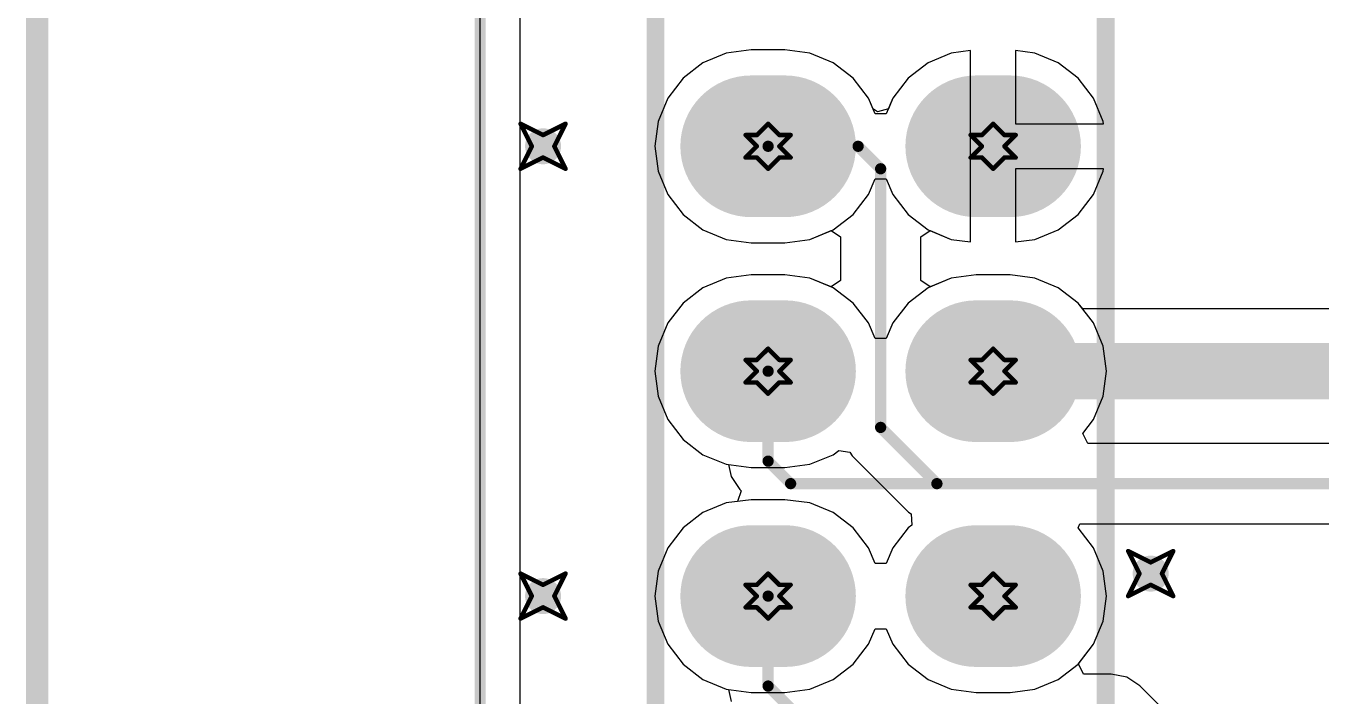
# Model space of a CAD drawing. Header units: millimetres. Extents: x 2.26 to 6.57, y 1.2 to 4.64.
# Drawn here: x 2.278 to 2.854, y 1.959 to 2.257 of the extents above; entities that cross this region are included whole.
import ezdxf

# ---------------------------------------------------------------- set-up
doc = ezdxf.new("R2010")
doc.units = ezdxf.units.MM
doc.header["$MEASUREMENT"] = 0
for name, color, linetype in [('BottomLayer', 5, 'Continuous'), ('BottomSolder', 6, 'Continuous'), ('DrillDrawing', 1, 'Continuous'), ('KeepOutLayer', 6, 'Continuous'), ('Mechanical1', 6, 'Continuous'), ('MultiLayer', 9, 'Continuous'), ('PadHoleLayer', 156, 'Continuous'), ('TopLayer', 1, 'Continuous'), ('TopOverlay', 2, 'Continuous'), ('TopSolder', 216, 'Continuous'), ('ViaHoleLayer', 16, 'Continuous')]:
    doc.layers.add(name, color=color, linetype=linetype)

# ---------------------------------------------------------------- blocks, each defined once
blk = doc.blocks.new('2_19P_56')
at = {"layer": 'BottomLayer', "const_width": 0.055}
for points in [[(1, 0.1075), (1, 0.0925)], [(1.1, 0.1075), (1.1, 0.0925)], [(1.2, 0.1075), (1.2, 0.0925)], [(1, 0.0075), (1, -0.0075)], [(1.1, 0.0075), (1.1, -0.0075)], [(1.2, 0.0075), (1.2, -0.0075)]]:
    blk.add_lwpolyline(points, dxfattribs=at)
at = {"layer": 'BottomLayer', "const_width": 0.0275}
for points in [[(0.98625, 0.1075, 1), (1.01375, 0.1075, 1)], [(1.08625, 0.1075, 1), (1.11375, 0.1075, 1)], [(1.18625, 0.1075, 1), (1.21375, 0.1075, 1)], [(0.98625, 0.0925, 1), (1.01375, 0.0925, 1)], [(1.08625, 0.0925, 1), (1.11375, 0.0925, 1)], [(1.18625, 0.0925, 1), (1.21375, 0.0925, 1)], [(0.98625, 0.0075, 1), (1.01375, 0.0075, 1)], [(1.08625, 0.0075, 1), (1.11375, 0.0075, 1)], [(1.18625, 0.0075, 1), (1.21375, 0.0075, 1)], [(0.98625, -0.0075, 1), (1.01375, -0.0075, 1)], [(1.08625, -0.0075, 1), (1.11375, -0.0075, 1)], [(1.18625, -0.0075, 1), (1.21375, -0.0075, 1)]]:
    blk.add_lwpolyline(points, format="xyb", close=True, dxfattribs=at)
at = {"layer": 'BottomSolder', "const_width": 0.063}
for points in [[(1, 0.1075), (1, 0.0925)], [(1.1, 0.1075), (1.1, 0.0925)], [(1.2, 0.1075), (1.2, 0.0925)], [(1, 0.0075), (1, -0.0075)], [(1.1, 0.0075), (1.1, -0.0075)], [(1.2, 0.0075), (1.2, -0.0075)]]:
    blk.add_lwpolyline(points, dxfattribs=at)
at = {"layer": 'BottomSolder', "const_width": 0.0315}
for points in [[(0.98425, 0.1075, 1), (1.01575, 0.1075, 1)], [(1.08425, 0.1075, 1), (1.11575, 0.1075, 1)], [(1.18425, 0.1075, 1), (1.21575, 0.1075, 1)], [(0.98425, 0.0925, 1), (1.01575, 0.0925, 1)], [(1.08425, 0.0925, 1), (1.11575, 0.0925, 1)], [(1.18425, 0.0925, 1), (1.21575, 0.0925, 1)], [(0.98425, 0.0075, 1), (1.01575, 0.0075, 1)], [(1.08425, 0.0075, 1), (1.11575, 0.0075, 1)], [(1.18425, 0.0075, 1), (1.21575, 0.0075, 1)], [(0.98425, -0.0075, 1), (1.01575, -0.0075, 1)], [(1.08425, -0.0075, 1), (1.11575, -0.0075, 1)], [(1.18425, -0.0075, 1), (1.21575, -0.0075, 1)]]:
    blk.add_lwpolyline(points, format="xyb", close=True, dxfattribs=at)
at = {"layer": 'MultiLayer', "const_width": 0.055}
for points in [[(1, 0.1075), (1, 0.0925)], [(1.1, 0.1075), (1.1, 0.0925)], [(1.2, 0.1075), (1.2, 0.0925)], [(1, 0.0075), (1, -0.0075)], [(1.1, 0.0075), (1.1, -0.0075)], [(1.2, 0.0075), (1.2, -0.0075)]]:
    blk.add_lwpolyline(points, dxfattribs=at)
at = {"layer": 'MultiLayer', "const_width": 0.0275}
for points in [[(0.98625, 0.1075, 1), (1.01375, 0.1075, 1)], [(1.08625, 0.1075, 1), (1.11375, 0.1075, 1)], [(1.18625, 0.1075, 1), (1.21375, 0.1075, 1)], [(0.98625, 0.0925, 1), (1.01375, 0.0925, 1)], [(1.08625, 0.0925, 1), (1.11375, 0.0925, 1)], [(1.18625, 0.0925, 1), (1.21375, 0.0925, 1)], [(0.98625, 0.0075, 1), (1.01375, 0.0075, 1)], [(1.08625, 0.0075, 1), (1.11375, 0.0075, 1)], [(1.18625, 0.0075, 1), (1.21375, 0.0075, 1)], [(0.98625, -0.0075, 1), (1.01375, -0.0075, 1)], [(1.08625, -0.0075, 1), (1.11375, -0.0075, 1)], [(1.18625, -0.0075, 1), (1.21375, -0.0075, 1)]]:
    blk.add_lwpolyline(points, format="xyb", close=True, dxfattribs=at)
at = {"layer": 'PadHoleLayer', "const_width": 0.02}
for points in [[(0.99, 0.1, 1), (1.01, 0.1, 1)], [(1.09, 0.1, 1), (1.11, 0.1, 1)], [(1.19, 0.1, 1), (1.21, 0.1, 1)], [(0.99, 0, 1), (1.01, 0, 1)], [(1.09, 0, 1), (1.11, 0, 1)], [(1.19, 0, 1), (1.21, 0, 1)]]:
    blk.add_lwpolyline(points, format="xyb", close=True, dxfattribs=at)
at = {"layer": 'TopLayer', "const_width": 0.055}
for points in [[(1, 0.1075), (1, 0.0925)], [(1.1, 0.1075), (1.1, 0.0925)], [(1.2, 0.1075), (1.2, 0.0925)], [(1, 0.0075), (1, -0.0075)], [(1.1, 0.0075), (1.1, -0.0075)], [(1.2, 0.0075), (1.2, -0.0075)]]:
    blk.add_lwpolyline(points, dxfattribs=at)
at = {"layer": 'TopLayer', "const_width": 0.0275}
for points in [[(0.98625, 0.1075, 1), (1.01375, 0.1075, 1)], [(1.08625, 0.1075, 1), (1.11375, 0.1075, 1)], [(1.18625, 0.1075, 1), (1.21375, 0.1075, 1)], [(0.98625, 0.0925, 1), (1.01375, 0.0925, 1)], [(1.08625, 0.0925, 1), (1.11375, 0.0925, 1)], [(1.18625, 0.0925, 1), (1.21375, 0.0925, 1)], [(0.98625, 0.0075, 1), (1.01375, 0.0075, 1)], [(1.08625, 0.0075, 1), (1.11375, 0.0075, 1)], [(1.18625, 0.0075, 1), (1.21375, 0.0075, 1)], [(0.98625, -0.0075, 1), (1.01375, -0.0075, 1)], [(1.08625, -0.0075, 1), (1.11375, -0.0075, 1)], [(1.18625, -0.0075, 1), (1.21375, -0.0075, 1)]]:
    blk.add_lwpolyline(points, format="xyb", close=True, dxfattribs=at)
at = {"layer": 'TopOverlay', "const_width": 0.00787}
for points in [[(1.85, 0.15), (-0.05, 0.15)], [(1.85, -0.05), (-0.05, -0.05)]]:
    blk.add_lwpolyline(points, dxfattribs=at)
at = {"layer": 'TopSolder', "const_width": 0.063}
for points in [[(1, 0.1075), (1, 0.0925)], [(1.1, 0.1075), (1.1, 0.0925)], [(1.2, 0.1075), (1.2, 0.0925)], [(1, 0.0075), (1, -0.0075)], [(1.1, 0.0075), (1.1, -0.0075)], [(1.2, 0.0075), (1.2, -0.0075)]]:
    blk.add_lwpolyline(points, dxfattribs=at)
at = {"layer": 'TopSolder', "const_width": 0.0315}
for points in [[(0.98425, 0.1075, 1), (1.01575, 0.1075, 1)], [(1.08425, 0.1075, 1), (1.11575, 0.1075, 1)], [(1.18425, 0.1075, 1), (1.21575, 0.1075, 1)], [(0.98425, 0.0925, 1), (1.01575, 0.0925, 1)], [(1.08425, 0.0925, 1), (1.11575, 0.0925, 1)], [(1.18425, 0.0925, 1), (1.21575, 0.0925, 1)], [(0.98425, 0.0075, 1), (1.01575, 0.0075, 1)], [(1.08425, 0.0075, 1), (1.11575, 0.0075, 1)], [(1.18425, 0.0075, 1), (1.21575, 0.0075, 1)], [(0.98425, -0.0075, 1), (1.01575, -0.0075, 1)], [(1.08425, -0.0075, 1), (1.11575, -0.0075, 1)], [(1.18425, -0.0075, 1), (1.21575, -0.0075, 1)]]:
    blk.add_lwpolyline(points, format="xyb", close=True, dxfattribs=at)

msp = doc.modelspace()

# ---------------------------------------------------------------- linework, layer by layer
at = {"layer": 'BottomLayer'}
for p, q in [((2.49816, 1.36221), (2.49816, 3.43098)), ((2.58967, 2.24456), (2.57933, 2.24027)), ((2.60077, 2.24602), (2.58967, 2.24456)), ((2.61577, 2.24602), (2.60077, 2.24602)), ((2.62686, 2.24456), (2.61577, 2.24602)), ((2.6372, 2.24027), (2.62686, 2.24456)), ((2.68967, 2.24456), (2.67933, 2.24027)), ((2.69827, 2.24569), (2.68967, 2.24456)), ((2.69827, 2.20314), (2.69827, 2.24569)), ((2.72686, 2.24456), (2.71827, 2.24569)), ((2.71827, 2.24569), (2.71827, 2.21315)), ((2.7372, 2.24027), (2.72686, 2.24456)), ((2.57933, 2.24027), (2.57046, 2.23346)), ((2.64608, 2.23346), (2.6372, 2.24027)), ((2.67933, 2.24027), (2.67046, 2.23346)), ((2.74608, 2.23346), (2.7372, 2.24027)), ((2.57046, 2.23346), (2.56364, 2.22458)), ((2.65289, 2.22458), (2.64608, 2.23346)), ((2.67046, 2.23346), (2.66364, 2.22458)), ((2.75289, 2.22458), (2.74608, 2.23346)), ((2.56364, 2.22458), (2.55936, 2.21424)), ((2.65493, 2.21967), (2.65289, 2.22458)), ((2.66364, 2.22458), (2.66169, 2.21987)), ((2.75717, 2.21424), (2.75289, 2.22458)), ((2.6551, 2.21963), (2.65493, 2.21967)), ((2.65691, 2.21842), (2.6551, 2.21963)), ((2.66169, 2.21987), (2.65691, 2.21842)), ((2.55936, 2.21424), (2.5579, 2.20315)), ((2.71827, 2.21315), (2.75732, 2.21315)), ((2.75732, 2.21315), (2.75717, 2.21424)), ((2.5579, 2.20315), (2.55936, 2.19205)), ((2.69827, 2.16061), (2.69827, 2.20314)), ((2.75732, 2.19315), (2.71827, 2.19315)), ((2.71827, 2.19315), (2.71827, 2.16061)), ((2.75717, 2.19205), (2.75732, 2.19315)), ((2.55936, 2.19205), (2.56364, 2.18172)), ((2.75289, 2.18172), (2.75717, 2.19205)), ((2.56364, 2.18172), (2.57046, 2.17284)), ((2.74608, 2.17284), (2.75289, 2.18172)), ((2.57046, 2.17284), (2.57933, 2.16603)), ((2.7372, 2.16603), (2.74608, 2.17284)), ((2.57933, 2.16603), (2.58967, 2.16174)), ((2.62686, 2.16174), (2.63627, 2.16564)), ((2.63627, 2.16564), (2.64042, 2.16286)), ((2.67611, 2.16286), (2.68027, 2.16564)), ((2.68027, 2.16564), (2.68967, 2.16174)), ((2.72686, 2.16174), (2.7372, 2.16603)), ((2.58967, 2.16174), (2.60077, 2.16028)), ((2.60077, 2.16028), (2.61577, 2.16028)), ((2.61577, 2.16028), (2.62686, 2.16174)), ((2.64042, 2.16286), (2.64042, 2.14344)), ((2.67611, 2.14344), (2.67611, 2.16286)), ((2.68967, 2.16174), (2.69827, 2.16061)), ((2.71827, 2.16061), (2.72686, 2.16174)), ((2.58967, 2.14456), (2.57933, 2.14027)), ((2.60077, 2.14602), (2.58967, 2.14456)), ((2.61577, 2.14602), (2.60077, 2.14602)), ((2.62686, 2.14456), (2.61577, 2.14602)), ((2.63627, 2.14066), (2.62686, 2.14456)), ((2.64042, 2.14344), (2.63627, 2.14066)), ((2.68027, 2.14066), (2.67611, 2.14344)), ((2.68967, 2.14456), (2.68027, 2.14066)), ((2.70077, 2.14602), (2.68967, 2.14456)), ((2.71577, 2.14602), (2.70077, 2.14602)), ((2.72686, 2.14456), (2.71577, 2.14602)), ((2.7372, 2.14027), (2.72686, 2.14456)), ((2.57933, 2.14027), (2.57046, 2.13346)), ((2.74608, 2.13346), (2.7372, 2.14027)), ((2.57046, 2.13346), (2.56364, 2.12458)), ((2.74805, 2.13089), (2.74608, 2.13346)), ((2.86848, 2.13089), (2.74805, 2.13089)), ((2.56364, 2.12458), (2.55936, 2.11424)), ((2.55936, 2.11424), (2.5579, 2.10315)), ((2.5579, 2.10315), (2.55936, 2.09205)), ((2.55936, 2.09205), (2.56364, 2.08172)), ((2.56364, 2.08172), (2.57046, 2.07284)), ((2.57046, 2.07284), (2.57933, 2.06603)), ((2.6372, 2.06603), (2.63967, 2.06792)), ((2.63967, 2.06792), (2.6446, 2.0671)), ((2.6446, 2.0671), (2.64565, 2.06553)), ((2.57933, 2.06603), (2.58967, 2.06174)), ((2.58967, 2.06174), (2.60077, 2.06028)), ((2.61577, 2.06028), (2.62686, 2.06174)), ((2.62686, 2.06174), (2.6372, 2.06603)), ((2.64565, 2.06553), (2.67065, 2.04053)), ((2.60077, 2.06028), (2.61577, 2.06028)), ((2.58967, 2.04456), (2.57933, 2.04027)), ((2.60077, 2.04602), (2.58967, 2.04456)), ((2.61577, 2.04602), (2.60077, 2.04602)), ((2.62686, 2.04456), (2.61577, 2.04602)), ((2.6372, 2.04027), (2.62686, 2.04456)), ((2.57933, 2.04027), (2.57046, 2.03346)), ((2.64608, 2.03346), (2.6372, 2.04027)), ((2.67065, 2.04053), (2.67065, 2.04053)), ((2.67065, 2.04053), (2.6719, 2.0397)), ((2.6719, 2.0397), (2.67207, 2.0347)), ((2.57046, 2.03346), (2.56364, 2.02458)), ((2.65289, 2.02458), (2.64608, 2.03346)), ((2.67046, 2.03346), (2.66364, 2.02458)), ((2.67207, 2.0347), (2.67046, 2.03346)), ((2.74608, 2.03346), (2.74671, 2.03531)), ((2.75289, 2.02458), (2.74608, 2.03346)), ((2.74671, 2.03531), (2.97327, 2.03531)), ((2.56364, 2.02458), (2.55936, 2.01424)), ((2.65577, 2.01764), (2.65289, 2.02458)), ((2.66364, 2.02458), (2.66077, 2.01764)), ((2.75717, 2.01424), (2.75289, 2.02458)), ((2.66077, 2.01764), (2.65577, 2.01764)), ((2.55936, 2.01424), (2.5579, 2.00315)), ((2.75863, 2.00315), (2.75717, 2.01424)), ((2.5579, 2.00315), (2.55936, 1.99205)), ((2.75717, 1.99205), (2.75863, 2.00315)), ((2.55936, 1.99205), (2.56364, 1.98172)), ((2.75289, 1.98172), (2.75717, 1.99205)), ((2.56364, 1.98172), (2.57046, 1.97284)), ((2.74619, 1.97298), (2.75289, 1.98172)), ((2.57046, 1.97284), (2.57933, 1.96603)), ((2.7484, 1.96849), (2.74619, 1.97298)), ((2.76077, 1.96849), (2.7484, 1.96849)), ((2.7676, 1.96713), (2.76077, 1.96849)), ((2.57933, 1.96603), (2.58967, 1.96174)), ((2.77338, 1.96327), (2.7676, 1.96713)), ((2.85365, 1.883), (2.77338, 1.96327)), ((2.58967, 1.96174), (2.59073, 1.9616)), ((2.59073, 1.9616), (2.59178, 1.95632))]:
    msp.add_line(p, q, dxfattribs=at)
for points, const_width in [([(2.50427, 2.20315, 1), (2.51227, 2.20315, 1)], 0.008), ([(2.60702, 2.20315, 1), (2.60952, 2.20315, 1)], 0.0025), ([(2.64702, 2.20315, 1), (2.64952, 2.20315, 1)], 0.0025), ([(2.64702, 2.20315, 1), (2.64952, 2.20315, 1)], 0.0025), ([(2.65702, 2.19315, 1), (2.65952, 2.19315, 1)], 0.0025), ([(2.65702, 2.19315, 1), (2.65952, 2.19315, 1)], 0.0025), ([(2.70202, 2.10315, 1), (2.71452, 2.10315, 1)], 0.0125), ([(2.65702, 2.07815, 1), (2.65952, 2.07815, 1)], 0.0025), ([(2.65702, 2.07815, 1), (2.65952, 2.07815, 1)], 0.0025), ([(2.68202, 2.05315, 1), (2.68452, 2.05315, 1)], 0.0025), ([(2.68202, 2.05315, 1), (2.68452, 2.05315, 1)], 0.0025), ([(2.77427, 2.01315, 1), (2.78227, 2.01315, 1)], 0.008), ([(2.50427, 2.00315, 1), (2.51227, 2.00315, 1)], 0.008), ([(2.60702, 2.00315, 1), (2.60952, 2.00315, 1)], 0.0025), ([(2.60702, 1.96315, 1), (2.60952, 1.96315, 1)], 0.0025), ([(2.60702, 1.96315, 1), (2.60952, 1.96315, 1)], 0.0025)]:
    msp.add_lwpolyline(points, format="xyb", close=True, dxfattribs=dict(at, const_width=const_width))
for points, const_width in [([(2.60827, 2.20315), (2.64827, 2.20315)], 0.005), ([(2.64827, 2.20315), (2.65827, 2.19315)], 0.005), ([(2.65827, 2.07815), (2.65827, 2.19315)], 0.005), ([(2.70827, 2.10315), (2.90827, 2.10315)], 0.025), ([(2.65827, 2.07815), (2.68327, 2.05315)], 0.005), ([(2.68327, 2.05315), (2.97327, 2.05315)], 0.005), ([(2.60827, 1.96315), (2.60827, 2.00315)], 0.005), ([(2.60827, 1.96315), (2.62077, 1.95065)], 0.005)]:
    msp.add_lwpolyline(points, dxfattribs=dict(at, const_width=const_width))
at = {"layer": 'DrillDrawing'}
for points, const_width in [([(2.28346, 1.20472), (2.28346, 2.65679)], 0.01), ([(2.49827, 2.21315), (2.50827, 2.20815)], 0.002), ([(2.49827, 2.21315), (2.50327, 2.20315)], 0.002), ([(2.50827, 2.20815), (2.51827, 2.21315)], 0.002), ([(2.51327, 2.20315), (2.51827, 2.21315)], 0.002), ([(2.60327, 2.20815), (2.60827, 2.21315)], 0.002), ([(2.60827, 2.21315), (2.61327, 2.20815)], 0.002), ([(2.70327, 2.20815), (2.70827, 2.21315)], 0.002), ([(2.70827, 2.21315), (2.71327, 2.20815)], 0.002), ([(2.59827, 2.20815), (2.60327, 2.20315)], 0.002), ([(2.59827, 2.20815), (2.60327, 2.20815)], 0.002), ([(2.61327, 2.20815), (2.61827, 2.20815)], 0.002), ([(2.61327, 2.20315), (2.61827, 2.20815)], 0.002), ([(2.69827, 2.20815), (2.70327, 2.20315)], 0.002), ([(2.69827, 2.20815), (2.70327, 2.20815)], 0.002), ([(2.71327, 2.20815), (2.71827, 2.20815)], 0.002), ([(2.71327, 2.20315), (2.71827, 2.20815)], 0.002), ([(2.49827, 2.19315), (2.50327, 2.20315)], 0.002), ([(2.49827, 2.19315), (2.50827, 2.19815)], 0.002), ([(2.50827, 2.19815), (2.51827, 2.19315)], 0.002), ([(2.51327, 2.20315), (2.51827, 2.19315)], 0.002), ([(2.59827, 2.19815), (2.60327, 2.20315)], 0.002), ([(2.59827, 2.19815), (2.60327, 2.19815)], 0.002), ([(2.60327, 2.19815), (2.60827, 2.19315)], 0.002), ([(2.60827, 2.19315), (2.61327, 2.19815)], 0.002), ([(2.61327, 2.20315), (2.61827, 2.19815)], 0.002), ([(2.61327, 2.19815), (2.61827, 2.19815)], 0.002), ([(2.69827, 2.19815), (2.70327, 2.20315)], 0.002), ([(2.69827, 2.19815), (2.70327, 2.19815)], 0.002), ([(2.70327, 2.19815), (2.70827, 2.19315)], 0.002), ([(2.70827, 2.19315), (2.71327, 2.19815)], 0.002), ([(2.71327, 2.20315), (2.71827, 2.19815)], 0.002), ([(2.71327, 2.19815), (2.71827, 2.19815)], 0.002), ([(2.60327, 2.10815), (2.60827, 2.11315)], 0.002), ([(2.60827, 2.11315), (2.61327, 2.10815)], 0.002), ([(2.70327, 2.10815), (2.70827, 2.11315)], 0.002), ([(2.70827, 2.11315), (2.71327, 2.10815)], 0.002), ([(2.59827, 2.10815), (2.60327, 2.10315)], 0.002), ([(2.59827, 2.10815), (2.60327, 2.10815)], 0.002), ([(2.61327, 2.10815), (2.61827, 2.10815)], 0.002), ([(2.61327, 2.10315), (2.61827, 2.10815)], 0.002), ([(2.69827, 2.10815), (2.70327, 2.10315)], 0.002), ([(2.69827, 2.10815), (2.70327, 2.10815)], 0.002), ([(2.71327, 2.10815), (2.71827, 2.10815)], 0.002), ([(2.71327, 2.10315), (2.71827, 2.10815)], 0.002), ([(2.59827, 2.09815), (2.60327, 2.10315)], 0.002), ([(2.61327, 2.10315), (2.61827, 2.09815)], 0.002), ([(2.69827, 2.09815), (2.70327, 2.10315)], 0.002), ([(2.71327, 2.10315), (2.71827, 2.09815)], 0.002), ([(2.59827, 2.09815), (2.60327, 2.09815)], 0.002), ([(2.60327, 2.09815), (2.60827, 2.09315)], 0.002), ([(2.60827, 2.09315), (2.61327, 2.09815)], 0.002), ([(2.61327, 2.09815), (2.61827, 2.09815)], 0.002), ([(2.69827, 2.09815), (2.70327, 2.09815)], 0.002), ([(2.70327, 2.09815), (2.70827, 2.09315)], 0.002), ([(2.70827, 2.09315), (2.71327, 2.09815)], 0.002), ([(2.71327, 2.09815), (2.71827, 2.09815)], 0.002), ([(2.76827, 2.02315), (2.77827, 2.01815)], 0.002), ([(2.76827, 2.02315), (2.77327, 2.01315)], 0.002), ([(2.77827, 2.01815), (2.78827, 2.02315)], 0.002), ([(2.78327, 2.01315), (2.78827, 2.02315)], 0.002), ([(2.49827, 2.01315), (2.50827, 2.00815)], 0.002), ([(2.49827, 2.01315), (2.50327, 2.00315)], 0.002), ([(2.50827, 2.00815), (2.51827, 2.01315)], 0.002), ([(2.51327, 2.00315), (2.51827, 2.01315)], 0.002), ([(2.59827, 2.00815), (2.60327, 2.00315)], 0.002), ([(2.59827, 2.00815), (2.60327, 2.00815)], 0.002), ([(2.60327, 2.00815), (2.60827, 2.01315)], 0.002), ([(2.60827, 2.01315), (2.61327, 2.00815)], 0.002), ([(2.61327, 2.00815), (2.61827, 2.00815)], 0.002), ([(2.61327, 2.00315), (2.61827, 2.00815)], 0.002), ([(2.69827, 2.00815), (2.70327, 2.00315)], 0.002), ([(2.69827, 2.00815), (2.70327, 2.00815)], 0.002), ([(2.70327, 2.00815), (2.70827, 2.01315)], 0.002), ([(2.70827, 2.01315), (2.71327, 2.00815)], 0.002), ([(2.71327, 2.00815), (2.71827, 2.00815)], 0.002), ([(2.71327, 2.00315), (2.71827, 2.00815)], 0.002), ([(2.76827, 2.00315), (2.77327, 2.01315)], 0.002), ([(2.76827, 2.00315), (2.77827, 2.00815)], 0.002), ([(2.77827, 2.00815), (2.78827, 2.00315)], 0.002), ([(2.78327, 2.01315), (2.78827, 2.00315)], 0.002), ([(2.49827, 1.99315), (2.50327, 2.00315)], 0.002), ([(2.51327, 2.00315), (2.51827, 1.99315)], 0.002), ([(2.59827, 1.99815), (2.60327, 2.00315)], 0.002), ([(2.61327, 2.00315), (2.61827, 1.99815)], 0.002), ([(2.69827, 1.99815), (2.70327, 2.00315)], 0.002), ([(2.71327, 2.00315), (2.71827, 1.99815)], 0.002), ([(2.49827, 1.99315), (2.50827, 1.99815)], 0.002), ([(2.50827, 1.99815), (2.51827, 1.99315)], 0.002), ([(2.59827, 1.99815), (2.60327, 1.99815)], 0.002), ([(2.60327, 1.99815), (2.60827, 1.99315)], 0.002), ([(2.60827, 1.99315), (2.61327, 1.99815)], 0.002), ([(2.61327, 1.99815), (2.61827, 1.99815)], 0.002), ([(2.69827, 1.99815), (2.70327, 1.99815)], 0.002), ([(2.70327, 1.99815), (2.70827, 1.99315)], 0.002), ([(2.70827, 1.99315), (2.71327, 1.99815)], 0.002), ([(2.71327, 1.99815), (2.71827, 1.99815)], 0.002)]:
    msp.add_lwpolyline(points, dxfattribs=dict(at, const_width=const_width))
at = {"layer": 'DrillDrawing', "const_width": 0.001}
for points in [[(2.49777, 2.21315, 1), (2.49877, 2.21315, 1)], [(2.49777, 2.21315, 1), (2.49877, 2.21315, 1)], [(2.51777, 2.21315, 1), (2.51877, 2.21315, 1)], [(2.51777, 2.21315, 1), (2.51877, 2.21315, 1)], [(2.60777, 2.21315, 1), (2.60877, 2.21315, 1)], [(2.60777, 2.21315, 1), (2.60877, 2.21315, 1)], [(2.70777, 2.21315, 1), (2.70877, 2.21315, 1)], [(2.70777, 2.21315, 1), (2.70877, 2.21315, 1)], [(2.50777, 2.20815, 1), (2.50877, 2.20815, 1)], [(2.50777, 2.20815, 1), (2.50877, 2.20815, 1)], [(2.59777, 2.20815, 1), (2.59877, 2.20815, 1)], [(2.59777, 2.20815, 1), (2.59877, 2.20815, 1)], [(2.60277, 2.20815, 1), (2.60377, 2.20815, 1)], [(2.60277, 2.20815, 1), (2.60377, 2.20815, 1)], [(2.61277, 2.20815, 1), (2.61377, 2.20815, 1)], [(2.61277, 2.20815, 1), (2.61377, 2.20815, 1)], [(2.61777, 2.20815, 1), (2.61877, 2.20815, 1)], [(2.61777, 2.20815, 1), (2.61877, 2.20815, 1)], [(2.69777, 2.20815, 1), (2.69877, 2.20815, 1)], [(2.69777, 2.20815, 1), (2.69877, 2.20815, 1)], [(2.70277, 2.20815, 1), (2.70377, 2.20815, 1)], [(2.70277, 2.20815, 1), (2.70377, 2.20815, 1)], [(2.71277, 2.20815, 1), (2.71377, 2.20815, 1)], [(2.71277, 2.20815, 1), (2.71377, 2.20815, 1)], [(2.71777, 2.20815, 1), (2.71877, 2.20815, 1)], [(2.71777, 2.20815, 1), (2.71877, 2.20815, 1)], [(2.50277, 2.20315, 1), (2.50377, 2.20315, 1)], [(2.50277, 2.20315, 1), (2.50377, 2.20315, 1)], [(2.50777, 2.19815, 1), (2.50877, 2.19815, 1)], [(2.50777, 2.19815, 1), (2.50877, 2.19815, 1)], [(2.51277, 2.20315, 1), (2.51377, 2.20315, 1)], [(2.51277, 2.20315, 1), (2.51377, 2.20315, 1)], [(2.59777, 2.19815, 1), (2.59877, 2.19815, 1)], [(2.59777, 2.19815, 1), (2.59877, 2.19815, 1)], [(2.60277, 2.20315, 1), (2.60377, 2.20315, 1)], [(2.60277, 2.20315, 1), (2.60377, 2.20315, 1)], [(2.60277, 2.19815, 1), (2.60377, 2.19815, 1)], [(2.60277, 2.19815, 1), (2.60377, 2.19815, 1)], [(2.61277, 2.20315, 1), (2.61377, 2.20315, 1)], [(2.61277, 2.20315, 1), (2.61377, 2.20315, 1)], [(2.61277, 2.19815, 1), (2.61377, 2.19815, 1)], [(2.61277, 2.19815, 1), (2.61377, 2.19815, 1)], [(2.61777, 2.19815, 1), (2.61877, 2.19815, 1)], [(2.61777, 2.19815, 1), (2.61877, 2.19815, 1)], [(2.69777, 2.19815, 1), (2.69877, 2.19815, 1)], [(2.69777, 2.19815, 1), (2.69877, 2.19815, 1)], [(2.70277, 2.20315, 1), (2.70377, 2.20315, 1)], [(2.70277, 2.20315, 1), (2.70377, 2.20315, 1)], [(2.70277, 2.19815, 1), (2.70377, 2.19815, 1)], [(2.70277, 2.19815, 1), (2.70377, 2.19815, 1)], [(2.71277, 2.20315, 1), (2.71377, 2.20315, 1)], [(2.71277, 2.20315, 1), (2.71377, 2.20315, 1)], [(2.71277, 2.19815, 1), (2.71377, 2.19815, 1)], [(2.71277, 2.19815, 1), (2.71377, 2.19815, 1)], [(2.71777, 2.19815, 1), (2.71877, 2.19815, 1)], [(2.71777, 2.19815, 1), (2.71877, 2.19815, 1)], [(2.49777, 2.19315, 1), (2.49877, 2.19315, 1)], [(2.49777, 2.19315, 1), (2.49877, 2.19315, 1)], [(2.51777, 2.19315, 1), (2.51877, 2.19315, 1)], [(2.51777, 2.19315, 1), (2.51877, 2.19315, 1)], [(2.60777, 2.19315, 1), (2.60877, 2.19315, 1)], [(2.60777, 2.19315, 1), (2.60877, 2.19315, 1)], [(2.70777, 2.19315, 1), (2.70877, 2.19315, 1)], [(2.70777, 2.19315, 1), (2.70877, 2.19315, 1)], [(2.60777, 2.11315, 1), (2.60877, 2.11315, 1)], [(2.60777, 2.11315, 1), (2.60877, 2.11315, 1)], [(2.70777, 2.11315, 1), (2.70877, 2.11315, 1)], [(2.70777, 2.11315, 1), (2.70877, 2.11315, 1)], [(2.59777, 2.10815, 1), (2.59877, 2.10815, 1)], [(2.59777, 2.10815, 1), (2.59877, 2.10815, 1)], [(2.60277, 2.10815, 1), (2.60377, 2.10815, 1)], [(2.60277, 2.10815, 1), (2.60377, 2.10815, 1)], [(2.61277, 2.10815, 1), (2.61377, 2.10815, 1)], [(2.61277, 2.10815, 1), (2.61377, 2.10815, 1)], [(2.61777, 2.10815, 1), (2.61877, 2.10815, 1)], [(2.61777, 2.10815, 1), (2.61877, 2.10815, 1)], [(2.69777, 2.10815, 1), (2.69877, 2.10815, 1)], [(2.69777, 2.10815, 1), (2.69877, 2.10815, 1)], [(2.70277, 2.10815, 1), (2.70377, 2.10815, 1)], [(2.70277, 2.10815, 1), (2.70377, 2.10815, 1)], [(2.71277, 2.10815, 1), (2.71377, 2.10815, 1)], [(2.71277, 2.10815, 1), (2.71377, 2.10815, 1)], [(2.71777, 2.10815, 1), (2.71877, 2.10815, 1)], [(2.71777, 2.10815, 1), (2.71877, 2.10815, 1)], [(2.60277, 2.10315, 1), (2.60377, 2.10315, 1)], [(2.60277, 2.10315, 1), (2.60377, 2.10315, 1)], [(2.61277, 2.10315, 1), (2.61377, 2.10315, 1)], [(2.61277, 2.10315, 1), (2.61377, 2.10315, 1)], [(2.70277, 2.10315, 1), (2.70377, 2.10315, 1)], [(2.70277, 2.10315, 1), (2.70377, 2.10315, 1)], [(2.71277, 2.10315, 1), (2.71377, 2.10315, 1)], [(2.71277, 2.10315, 1), (2.71377, 2.10315, 1)], [(2.59777, 2.09815, 1), (2.59877, 2.09815, 1)], [(2.59777, 2.09815, 1), (2.59877, 2.09815, 1)], [(2.60277, 2.09815, 1), (2.60377, 2.09815, 1)], [(2.60277, 2.09815, 1), (2.60377, 2.09815, 1)], [(2.61277, 2.09815, 1), (2.61377, 2.09815, 1)], [(2.61277, 2.09815, 1), (2.61377, 2.09815, 1)], [(2.61777, 2.09815, 1), (2.61877, 2.09815, 1)], [(2.61777, 2.09815, 1), (2.61877, 2.09815, 1)], [(2.69777, 2.09815, 1), (2.69877, 2.09815, 1)], [(2.69777, 2.09815, 1), (2.69877, 2.09815, 1)], [(2.70277, 2.09815, 1), (2.70377, 2.09815, 1)], [(2.70277, 2.09815, 1), (2.70377, 2.09815, 1)], [(2.71277, 2.09815, 1), (2.71377, 2.09815, 1)], [(2.71277, 2.09815, 1), (2.71377, 2.09815, 1)], [(2.71777, 2.09815, 1), (2.71877, 2.09815, 1)], [(2.71777, 2.09815, 1), (2.71877, 2.09815, 1)], [(2.60777, 2.09315, 1), (2.60877, 2.09315, 1)], [(2.60777, 2.09315, 1), (2.60877, 2.09315, 1)], [(2.70777, 2.09315, 1), (2.70877, 2.09315, 1)], [(2.70777, 2.09315, 1), (2.70877, 2.09315, 1)], [(2.76777, 2.02315, 1), (2.76877, 2.02315, 1)], [(2.76777, 2.02315, 1), (2.76877, 2.02315, 1)], [(2.78777, 2.02315, 1), (2.78877, 2.02315, 1)], [(2.78777, 2.02315, 1), (2.78877, 2.02315, 1)], [(2.77777, 2.01815, 1), (2.77877, 2.01815, 1)], [(2.77777, 2.01815, 1), (2.77877, 2.01815, 1)], [(2.49777, 2.01315, 1), (2.49877, 2.01315, 1)], [(2.49777, 2.01315, 1), (2.49877, 2.01315, 1)], [(2.50777, 2.00815, 1), (2.50877, 2.00815, 1)], [(2.50777, 2.00815, 1), (2.50877, 2.00815, 1)], [(2.51777, 2.01315, 1), (2.51877, 2.01315, 1)], [(2.51777, 2.01315, 1), (2.51877, 2.01315, 1)], [(2.59777, 2.00815, 1), (2.59877, 2.00815, 1)], [(2.59777, 2.00815, 1), (2.59877, 2.00815, 1)], [(2.60277, 2.00815, 1), (2.60377, 2.00815, 1)], [(2.60277, 2.00815, 1), (2.60377, 2.00815, 1)], [(2.60777, 2.01315, 1), (2.60877, 2.01315, 1)], [(2.60777, 2.01315, 1), (2.60877, 2.01315, 1)], [(2.61277, 2.00815, 1), (2.61377, 2.00815, 1)], [(2.61277, 2.00815, 1), (2.61377, 2.00815, 1)], [(2.61777, 2.00815, 1), (2.61877, 2.00815, 1)], [(2.61777, 2.00815, 1), (2.61877, 2.00815, 1)], [(2.69777, 2.00815, 1), (2.69877, 2.00815, 1)], [(2.69777, 2.00815, 1), (2.69877, 2.00815, 1)], [(2.70277, 2.00815, 1), (2.70377, 2.00815, 1)], [(2.70277, 2.00815, 1), (2.70377, 2.00815, 1)], [(2.70777, 2.01315, 1), (2.70877, 2.01315, 1)], [(2.70777, 2.01315, 1), (2.70877, 2.01315, 1)], [(2.71277, 2.00815, 1), (2.71377, 2.00815, 1)], [(2.71277, 2.00815, 1), (2.71377, 2.00815, 1)], [(2.71777, 2.00815, 1), (2.71877, 2.00815, 1)], [(2.71777, 2.00815, 1), (2.71877, 2.00815, 1)], [(2.77277, 2.01315, 1), (2.77377, 2.01315, 1)], [(2.77277, 2.01315, 1), (2.77377, 2.01315, 1)], [(2.77777, 2.00815, 1), (2.77877, 2.00815, 1)], [(2.77777, 2.00815, 1), (2.77877, 2.00815, 1)], [(2.78277, 2.01315, 1), (2.78377, 2.01315, 1)], [(2.78277, 2.01315, 1), (2.78377, 2.01315, 1)], [(2.50277, 2.00315, 1), (2.50377, 2.00315, 1)], [(2.50277, 2.00315, 1), (2.50377, 2.00315, 1)], [(2.51277, 2.00315, 1), (2.51377, 2.00315, 1)], [(2.51277, 2.00315, 1), (2.51377, 2.00315, 1)], [(2.60277, 2.00315, 1), (2.60377, 2.00315, 1)], [(2.60277, 2.00315, 1), (2.60377, 2.00315, 1)], [(2.61277, 2.00315, 1), (2.61377, 2.00315, 1)], [(2.61277, 2.00315, 1), (2.61377, 2.00315, 1)], [(2.70277, 2.00315, 1), (2.70377, 2.00315, 1)], [(2.70277, 2.00315, 1), (2.70377, 2.00315, 1)], [(2.71277, 2.00315, 1), (2.71377, 2.00315, 1)], [(2.71277, 2.00315, 1), (2.71377, 2.00315, 1)], [(2.76777, 2.00315, 1), (2.76877, 2.00315, 1)], [(2.76777, 2.00315, 1), (2.76877, 2.00315, 1)], [(2.78777, 2.00315, 1), (2.78877, 2.00315, 1)], [(2.78777, 2.00315, 1), (2.78877, 2.00315, 1)], [(2.50777, 1.99815, 1), (2.50877, 1.99815, 1)], [(2.50777, 1.99815, 1), (2.50877, 1.99815, 1)], [(2.59777, 1.99815, 1), (2.59877, 1.99815, 1)], [(2.59777, 1.99815, 1), (2.59877, 1.99815, 1)], [(2.60277, 1.99815, 1), (2.60377, 1.99815, 1)], [(2.60277, 1.99815, 1), (2.60377, 1.99815, 1)], [(2.61277, 1.99815, 1), (2.61377, 1.99815, 1)], [(2.61277, 1.99815, 1), (2.61377, 1.99815, 1)], [(2.61777, 1.99815, 1), (2.61877, 1.99815, 1)], [(2.61777, 1.99815, 1), (2.61877, 1.99815, 1)], [(2.69777, 1.99815, 1), (2.69877, 1.99815, 1)], [(2.69777, 1.99815, 1), (2.69877, 1.99815, 1)], [(2.70277, 1.99815, 1), (2.70377, 1.99815, 1)], [(2.70277, 1.99815, 1), (2.70377, 1.99815, 1)], [(2.71277, 1.99815, 1), (2.71377, 1.99815, 1)], [(2.71277, 1.99815, 1), (2.71377, 1.99815, 1)], [(2.71777, 1.99815, 1), (2.71877, 1.99815, 1)], [(2.71777, 1.99815, 1), (2.71877, 1.99815, 1)], [(2.49777, 1.99315, 1), (2.49877, 1.99315, 1)], [(2.49777, 1.99315, 1), (2.49877, 1.99315, 1)], [(2.51777, 1.99315, 1), (2.51877, 1.99315, 1)], [(2.51777, 1.99315, 1), (2.51877, 1.99315, 1)], [(2.60777, 1.99315, 1), (2.60877, 1.99315, 1)], [(2.60777, 1.99315, 1), (2.60877, 1.99315, 1)], [(2.70777, 1.99315, 1), (2.70877, 1.99315, 1)], [(2.70777, 1.99315, 1), (2.70877, 1.99315, 1)]]:
    msp.add_lwpolyline(points, format="xyb", close=True, dxfattribs=at)
at = {"layer": 'KeepOutLayer', "const_width": 0.005}
msp.add_lwpolyline([(2.48031, 1.3622), (2.48031, 3.44882)], dxfattribs=at)
at = {"layer": 'Mechanical1'}
msp.add_line((2.48031, 1.3622), (2.48031, 3.44882), dxfattribs=at)
at = {"layer": 'MultiLayer', "const_width": 0.008}
for points in [[(2.50427, 2.20315, 1), (2.51227, 2.20315, 1)], [(2.77427, 2.01315, 1), (2.78227, 2.01315, 1)], [(2.50427, 2.00315, 1), (2.51227, 2.00315, 1)]]:
    msp.add_lwpolyline(points, format="xyb", close=True, dxfattribs=at)
at = {"layer": 'TopLayer'}
for p, q in [((2.49816, 1.36221), (2.49816, 3.43098)), ((2.58967, 2.24456), (2.57933, 2.24027)), ((2.60077, 2.24602), (2.58967, 2.24456)), ((2.61577, 2.24602), (2.60077, 2.24602)), ((2.62686, 2.24456), (2.61577, 2.24602)), ((2.6372, 2.24027), (2.62686, 2.24456)), ((2.68967, 2.24456), (2.67933, 2.24027)), ((2.69827, 2.24569), (2.68967, 2.24456)), ((2.69827, 2.20314), (2.69827, 2.24569)), ((2.72686, 2.24456), (2.71827, 2.24569)), ((2.71827, 2.24569), (2.71827, 2.21315)), ((2.7372, 2.24027), (2.72686, 2.24456)), ((2.57933, 2.24027), (2.57046, 2.23346)), ((2.64608, 2.23346), (2.6372, 2.24027)), ((2.67933, 2.24027), (2.67046, 2.23346)), ((2.74608, 2.23346), (2.7372, 2.24027)), ((2.57046, 2.23346), (2.56364, 2.22458)), ((2.65289, 2.22458), (2.64608, 2.23346)), ((2.67046, 2.23346), (2.66364, 2.22458)), ((2.75289, 2.22458), (2.74608, 2.23346)), ((2.56364, 2.22458), (2.55936, 2.21424)), ((2.65577, 2.21764), (2.65289, 2.22458)), ((2.66364, 2.22458), (2.66077, 2.21764)), ((2.75717, 2.21424), (2.75289, 2.22458)), ((2.66077, 2.21764), (2.65577, 2.21764)), ((2.55936, 2.21424), (2.5579, 2.20315)), ((2.71827, 2.21315), (2.75732, 2.21315)), ((2.75732, 2.21315), (2.75717, 2.21424)), ((2.5579, 2.20315), (2.55936, 2.19205)), ((2.69827, 2.16061), (2.69827, 2.20314)), ((2.75732, 2.19315), (2.71827, 2.19315)), ((2.71827, 2.19315), (2.71827, 2.16061)), ((2.75717, 2.19205), (2.75732, 2.19315)), ((2.55936, 2.19205), (2.56364, 2.18172)), ((2.65289, 2.18172), (2.65577, 2.18866)), ((2.65577, 2.18866), (2.66077, 2.18866)), ((2.66077, 2.18866), (2.66364, 2.18172)), ((2.75289, 2.18172), (2.75717, 2.19205)), ((2.56364, 2.18172), (2.57046, 2.17284)), ((2.64608, 2.17284), (2.65289, 2.18172)), ((2.66364, 2.18172), (2.67046, 2.17284)), ((2.74608, 2.17284), (2.75289, 2.18172)), ((2.57046, 2.17284), (2.57933, 2.16603)), ((2.6372, 2.16603), (2.64608, 2.17284)), ((2.67046, 2.17284), (2.67933, 2.16603)), ((2.7372, 2.16603), (2.74608, 2.17284)), ((2.57933, 2.16603), (2.58967, 2.16174)), ((2.62686, 2.16174), (2.6372, 2.16603)), ((2.67933, 2.16603), (2.68967, 2.16174)), ((2.72686, 2.16174), (2.7372, 2.16603)), ((2.58967, 2.16174), (2.60077, 2.16028)), ((2.60077, 2.16028), (2.61577, 2.16028)), ((2.61577, 2.16028), (2.62686, 2.16174)), ((2.68967, 2.16174), (2.69827, 2.16061)), ((2.71827, 2.16061), (2.72686, 2.16174)), ((2.58967, 2.14456), (2.57933, 2.14027)), ((2.60077, 2.14602), (2.58967, 2.14456)), ((2.61577, 2.14602), (2.60077, 2.14602)), ((2.62686, 2.14456), (2.61577, 2.14602)), ((2.6372, 2.14027), (2.62686, 2.14456)), ((2.68967, 2.14456), (2.67933, 2.14027)), ((2.70077, 2.14602), (2.68967, 2.14456)), ((2.71577, 2.14602), (2.70077, 2.14602)), ((2.72686, 2.14456), (2.71577, 2.14602)), ((2.7372, 2.14027), (2.72686, 2.14456)), ((2.57933, 2.14027), (2.57046, 2.13346)), ((2.64608, 2.13346), (2.6372, 2.14027)), ((2.67933, 2.14027), (2.67046, 2.13346)), ((2.74608, 2.13346), (2.7372, 2.14027)), ((2.57046, 2.13346), (2.56364, 2.12458)), ((2.65289, 2.12458), (2.64608, 2.13346)), ((2.67046, 2.13346), (2.66364, 2.12458)), ((2.75289, 2.12458), (2.74608, 2.13346)), ((2.56364, 2.12458), (2.55936, 2.11424)), ((2.65577, 2.11764), (2.65289, 2.12458)), ((2.66364, 2.12458), (2.66077, 2.11764)), ((2.75717, 2.11424), (2.75289, 2.12458)), ((2.55936, 2.11424), (2.5579, 2.10315)), ((2.66077, 2.11764), (2.65577, 2.11764)), ((2.75863, 2.10315), (2.75717, 2.11424)), ((2.5579, 2.10315), (2.55936, 2.09205)), ((2.75717, 2.09205), (2.75863, 2.10315)), ((2.55936, 2.09205), (2.56364, 2.08172)), ((2.75289, 2.08172), (2.75717, 2.09205)), ((2.56364, 2.08172), (2.57046, 2.07284)), ((2.7481, 2.07548), (2.75289, 2.08172)), ((2.57046, 2.07284), (2.57933, 2.06603)), ((2.75032, 2.07099), (2.7481, 2.07548)), ((2.86622, 2.07099), (2.75032, 2.07099)), ((2.57933, 2.06603), (2.58967, 2.06174)), ((2.58967, 2.06174), (2.59073, 2.0616)), ((2.59073, 2.0616), (2.59178, 2.05632)), ((2.59178, 2.05632), (2.59565, 2.05053)), ((2.59624, 2.04994), (2.59463, 2.04521)), ((2.59565, 2.05053), (2.59624, 2.04994)), ((2.58967, 2.04456), (2.57933, 2.04027)), ((2.59463, 2.04521), (2.58967, 2.04456)), ((2.57933, 2.04027), (2.57046, 2.03346)), ((2.57046, 2.03346), (2.56364, 2.02458)), ((2.74608, 2.03346), (2.74671, 2.03531)), ((2.75289, 2.02458), (2.74608, 2.03346)), ((2.74671, 2.03531), (2.95088, 2.03531)), ((2.56364, 2.02458), (2.55936, 2.01424)), ((2.75717, 2.01424), (2.75289, 2.02458)), ((2.55936, 2.01424), (2.5579, 2.00315)), ((2.75863, 2.00315), (2.75717, 2.01424)), ((2.5579, 2.00315), (2.55936, 1.99205)), ((2.75717, 1.99205), (2.75863, 2.00315)), ((2.55936, 1.99205), (2.56364, 1.98172)), ((2.75289, 1.98172), (2.75717, 1.99205)), ((2.65289, 1.98172), (2.65577, 1.98866)), ((2.65577, 1.98866), (2.66077, 1.98866)), ((2.66077, 1.98866), (2.66364, 1.98172)), ((2.56364, 1.98172), (2.57046, 1.97284)), ((2.64608, 1.97284), (2.65289, 1.98172)), ((2.66364, 1.98172), (2.67046, 1.97284)), ((2.74608, 1.97284), (2.75289, 1.98172)), ((2.57046, 1.97284), (2.57933, 1.96603)), ((2.6372, 1.96603), (2.64608, 1.97284)), ((2.67046, 1.97284), (2.67933, 1.96603)), ((2.7372, 1.96603), (2.74608, 1.97284)), ((2.57933, 1.96603), (2.58967, 1.96174)), ((2.62686, 1.96174), (2.6372, 1.96603)), ((2.67933, 1.96603), (2.68967, 1.96174)), ((2.72686, 1.96174), (2.7372, 1.96603)), ((2.58967, 1.96174), (2.60077, 1.96028)), ((2.60077, 1.96028), (2.61577, 1.96028)), ((2.61577, 1.96028), (2.62686, 1.96174)), ((2.68967, 1.96174), (2.70077, 1.96028)), ((2.70077, 1.96028), (2.71577, 1.96028)), ((2.71577, 1.96028), (2.72686, 1.96174))]:
    msp.add_line(p, q, dxfattribs=at)
for points, const_width in [([(2.50427, 2.20315, 1), (2.51227, 2.20315, 1)], 0.008), ([(2.60702, 2.10315, 1), (2.60952, 2.10315, 1)], 0.0025), ([(2.60702, 2.06315, 1), (2.60952, 2.06315, 1)], 0.0025), ([(2.60702, 2.06315, 1), (2.60952, 2.06315, 1)], 0.0025), ([(2.61702, 2.05315, 1), (2.61952, 2.05315, 1)], 0.0025), ([(2.61702, 2.05315, 1), (2.61952, 2.05315, 1)], 0.0025), ([(2.77427, 2.01315, 1), (2.78227, 2.01315, 1)], 0.008), ([(2.50427, 2.00315, 1), (2.51227, 2.00315, 1)], 0.008)]:
    msp.add_lwpolyline(points, format="xyb", close=True, dxfattribs=dict(at, const_width=const_width))
at = {"layer": 'TopLayer', "const_width": 0.005}
for points in [[(2.60827, 2.06315), (2.60827, 2.10315)], [(2.60827, 2.06315), (2.61827, 2.05315)], [(2.61827, 2.05315), (2.95827, 2.05315)]]:
    msp.add_lwpolyline(points, dxfattribs=at)
at = {"layer": 'ViaHoleLayer', "const_width": 0.004}
for points in [[(2.50627, 2.20315, 1), (2.51027, 2.20315, 1)], [(2.77627, 2.01315, 1), (2.78027, 2.01315, 1)], [(2.50627, 2.00315, 1), (2.51027, 2.00315, 1)]]:
    msp.add_lwpolyline(points, format="xyb", close=True, dxfattribs=at)

# ---------------------------------------------------------------- block references
at = {"rotation": 270}
msp.add_blockref('2_19P_56', (2.60827, 3.20315), dxfattribs=at)

doc.saveas('drawing.dxf')
